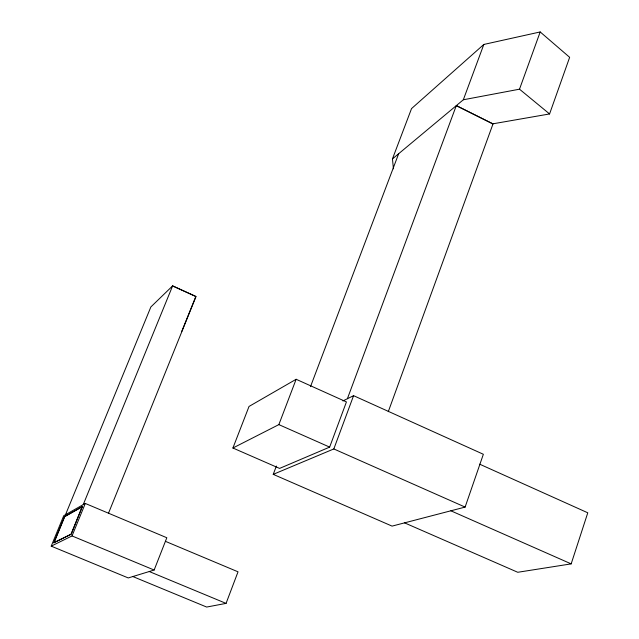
<?xml version="1.0" encoding="UTF-8"?>
<svg xmlns="http://www.w3.org/2000/svg" width="639" height="639" viewBox="0 0 639 639"><rect width="100%" height="100%" fill="white"/><g stroke="black" fill="none" stroke-linecap="round" stroke-linejoin="round"><path stroke-width="0.96" d="M404.559 522.854L517.758 572.28L571.17 563.878L587.776 512.798L479.673 464.186M276.383 466.055L273.236 474.354L392.066 526.113L465.112 507.086L483.356 454.273L353.575 395.669L342.911 400.941M492.725 123.846L549.572 113.95L569.653 57.318L540.195 31.95L483.835 44.45L411.54 108.59L392.458 158.895L393.432 168.816M392.458 158.895L463.331 99.772L519.507 89.188L540.195 31.95M388.272 411.7L492.988 123.974L456.286 105.643L347.392 398.728M329.652 447.108L346.434 401.923L296.137 379.278L249.026 406.452L232.916 448.019L279.602 468.411L329.652 447.108L278.852 424.615L232.916 448.019M273.236 474.354L333.822 448.945L353.575 395.669M463.331 99.772L483.835 44.45M132.84 576.546L206.661 607.05L226.062 603.392L238.027 571.817L165.421 541.329M310.49 386.667L398.664 153.719M278.852 424.615L296.137 379.278M154.143 570.036L166.827 537.742L85.299 503.452L63.732 515.721L51.224 546.145L128.255 577.944L154.143 570.036L72.031 535.929L51.224 546.145M65.513 514.707L150.868 306.952L172.618 285.889L195.861 296.464L181.676 331.577M108.55 513.109L196.005 296.56L172.602 285.905M53.812 542.759L71.017 534.196L82.311 506.551L71.193 534.276L53.812 542.759L64.579 516.56L82.311 506.551M83.23 504.626L172.618 285.889M72.031 535.929L85.299 503.452M53.98 542.831L64.747 516.631L82.487 506.623M149.262 571.53L226.062 603.392M450.862 510.793L571.17 563.878M333.822 448.945L465.112 507.086M456.358 105.595L492.789 123.79M519.507 89.188L549.572 113.95"/></g></svg>
